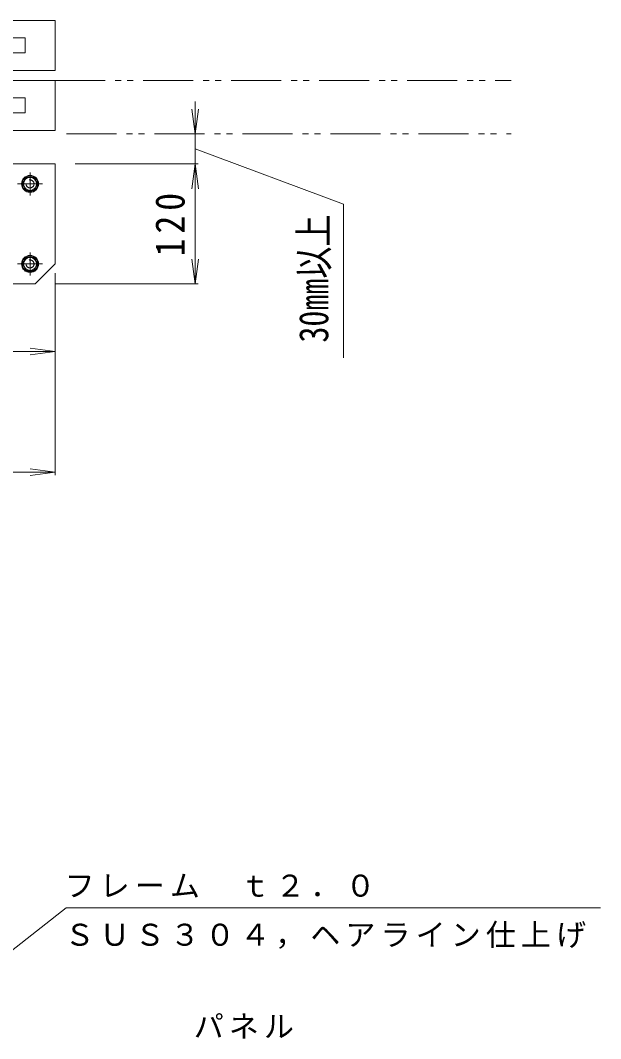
# Model space of a CAD drawing. Units: millimetres at full size, sheet at 1:10; details may follow other scales. Extents: x -961 to 1708, y -1360 to 1054.
# Drawn here: x 189 to 769, y 15 to 1033 of the extents above; entities that cross this region are included whole.
import ezdxf
from ezdxf.enums import TextEntityAlignment as Align

# ---------------------------------------------------------------- set-up
doc = ezdxf.new("R2010")
doc.units = ezdxf.units.MM
doc.header["$LTSCALE"] = 10
for name, pattern in [('CHAIN1', [8, 5, -1, 1, -1]), ('DASHED1', [1.8, 1.2, -0.6]), ('DOUBLE_CHAIN1', [8.8, 5, -1, 0.6, -0.6, 0.6, -1])]:
    doc.linetypes.add(name, pattern=pattern)
for name, color, linetype, lineweight in [('0-0_通り芯', 4, 'Continuous', 9), ('0-4_その他', 7, 'Continuous', 9), ('0-5_寸法', 2, 'Continuous', 9), ('0-9', 2, 'Continuous', 9), ('0-B', 2, 'Continuous', 9), ('0-E', 7, 'Continuous', 9)]:
    doc.layers.add(name, color=color, linetype=linetype, lineweight=lineweight)
doc.styles.add('ＭＳ ゴシック', font='')
doc.styles.get('ＭＳ ゴシック').set_extended_font_data('MS Gothic')

msp = doc.modelspace()

# ---------------------------------------------------------------- linework, layer by layer
at = {"layer": '0-0_通り芯'}
for p, q in [((-559.38, 889.45), (223.24, 889.45)), ((223.24, 789.45), (223.24, 889.45)), ((223.24, 789.45), (203.24, 769.45)), ((113.24, 769.45), (203.24, 769.45))]:
    msp.add_line(p, q, dxfattribs=at)
at = {"layer": '0-0_通り芯', "linetype": 'CHAIN1'}
for p, q in [((198.24, 880.95), (198.24, 857.95)), ((210.75, 869.45), (185.74, 869.45)), ((198.24, 800.95), (198.24, 777.95)), ((210.75, 789.45), (185.74, 789.45))]:
    msp.add_line(p, q, dxfattribs=at)
at = {"layer": '0-4_その他'}
for p, q in [((363.24, 889.45), (363.24, 951.74)), ((363.24, 919.45), (359.98, 944.24)), ((363.24, 919.45), (366.51, 944.24)), ((366.24, 889.45), (243.24, 889.45)), ((363.24, 889.45), (359.98, 864.66)), ((363.24, 889.45), (366.51, 864.66)), ((363.24, 769.45), (363.24, 889.45)), ((363.24, 769.45), (359.98, 794.24)), ((363.24, 769.45), (366.51, 794.24)), ((223.24, 578.37), (223.24, 780.29)), ((366.24, 769.45), (223.24, 769.45)), ((223.24, 702.03), (198.46, 705.3)), ((93.24, 702.03), (223.24, 702.03)), ((223.24, 702.03), (198.46, 698.77)), ((-734.06, 581.37), (223.24, 581.37)), ((223.24, 581.37), (198.46, 584.64)), ((223.24, 581.37), (198.46, 578.11))]:
    msp.add_line(p, q, dxfattribs=at)
at = {"layer": '0-5_寸法', "color": 7, "linetype": 'DOUBLE_CHAIN1'}
for p, q in [((223.24, 972.84), (679.1, 972.84)), ((234.65, 919.45), (679.1, 919.45))]:
    msp.add_line(p, q, dxfattribs=at)
at = {"layer": '0-5_寸法', "color": 7}
for p, q in [((511.57, 849.19), (363.24, 904.45)), ((511.57, 849.19), (511.57, 695.56)), ((234.45, 146.19), (179.59, 103.08)), ((234.45, 146.19), (768.68, 146.19))]:
    msp.add_line(p, q, dxfattribs=at)
at = {"layer": '0-9'}
for centre, radius in [((198.24, 869.45), 8.5), ((198.24, 869.45), 7.7), ((198.24, 789.45), 8.5), ((198.24, 789.45), 7.7)]:
    msp.add_circle(centre, radius, dxfattribs=at)
at = {"layer": '0-B'}
for points in [[(202, 862.95), (205.75, 869.45), (202, 875.95), (194.49, 875.95), (190.74, 869.45), (194.49, 862.95)], [(202, 782.95), (205.75, 789.45), (202, 795.95), (194.49, 795.95), (190.74, 789.45), (194.49, 782.95)]]:
    msp.add_lwpolyline(points, close=True, dxfattribs=at)
for centre in [(198.24, 869.45), (198.24, 789.45)]:
    msp.add_circle(centre, 6.5, dxfattribs=at)
at = {"layer": '0-B', "linetype": 'DASHED1'}
for centre in [(198.24, 869.45), (198.24, 789.45)]:
    msp.add_circle(centre, 4, dxfattribs=at)
at = {"layer": '0-E'}
for p, q in [((223.24, 1032.84), (-719.06, 1032.84)), ((223.24, 982.84), (223.24, 1032.84)), ((-689.06, 1015.34), (193.24, 1015.34)), ((193.24, 1000.34), (193.24, 1015.34)), ((-689.06, 1000.34), (193.24, 1000.34)), ((223.24, 982.84), (-834.06, 982.84)), ((223.24, 972.84), (-669.06, 972.84)), ((223.24, 922.84), (223.24, 972.84)), ((-639.06, 955.34), (193.24, 955.34)), ((193.24, 940.34), (193.24, 955.34)), ((-639.06, 940.34), (193.24, 940.34)), ((223.24, 922.84), (-669.06, 922.84))]:
    msp.add_line(p, q, dxfattribs=at)

# ---------------------------------------------------------------- texts
at = {"layer": '0-4_その他', "color": 2, "style": 'ＭＳ ゴシック', "width": 0.8}
msp.add_text('30㎜以上', height=29.33, rotation=90, dxfattribs=at).set_placement((505.24, 710.88), align=Align.BOTTOM_LEFT)
at = {"layer": '0-4_その他', "color": 2, "insert": (353.24, 796.95), "char_height": 29.33, "attachment_point": 7, "rotation": 90, "style": 'ＭＳ ゴシック'}
msp.add_mtext('\\T1.27;\\W0.9;120', dxfattribs=at)
at = {"layer": '0-5_寸法', "color": 7, "char_height": 21.99, "attachment_point": 7, "style": 'ＭＳ ゴシック'}
for s, insert in [('\\T1.17;フレーム\u3000ｔ２．０', (232.81, 156.23)), ('\\T1.17;ＳＵＳ３０４，ヘアライン仕上げ', (232.81, 104.99)), ('\\T1.17;パネル', (361.93, 15.37))]:
    msp.add_mtext(s, dxfattribs=dict(at, insert=insert))

doc.saveas('drawing.dxf')
